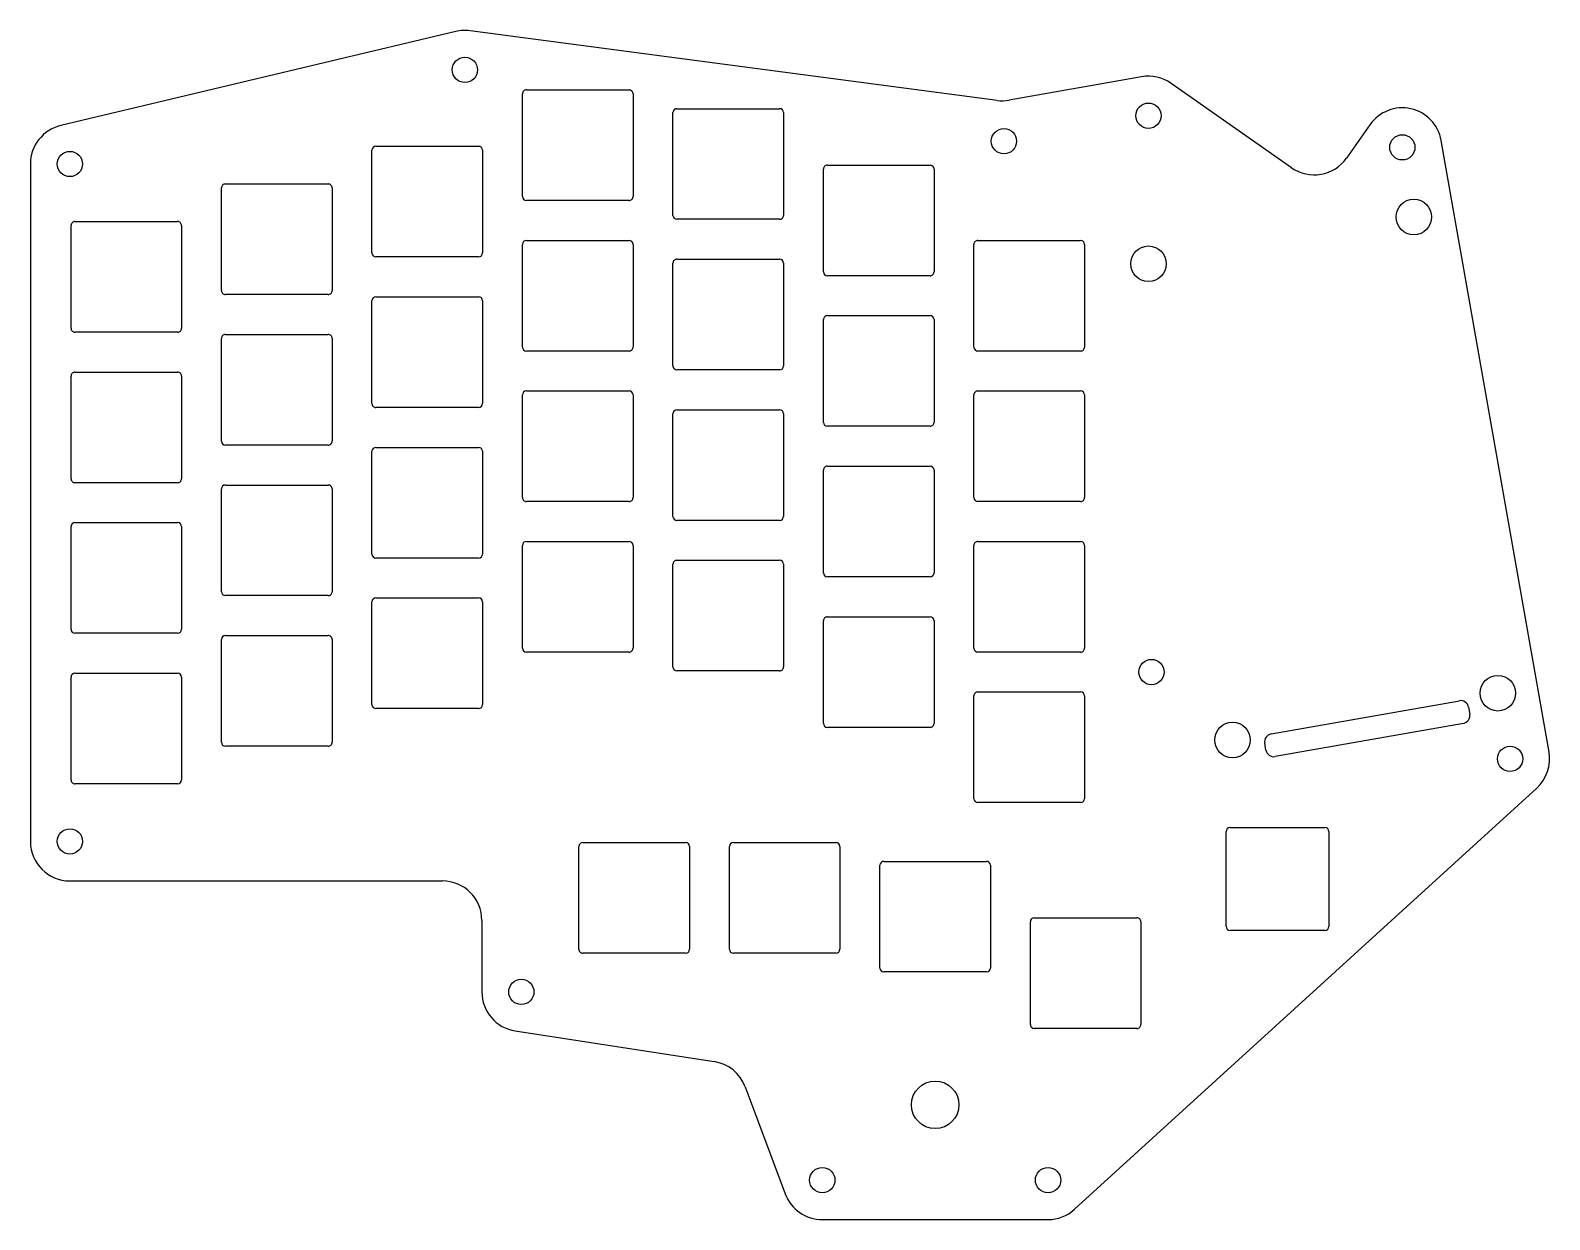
# Model space of a CAD drawing. Header units: metres. Extents: x -0.012 to 0.18, y -0.119 to 0.031.
import ezdxf

# ---------------------------------------------------------------- set-up
doc = ezdxf.new("R2010")
doc.units = ezdxf.units.M

msp = doc.modelspace()

# ---------------------------------------------------------------- linework, layer by layer
for p, q in [((0.041704397363469814, 0.03105778107342684), (-0.008301852636530202, 0.019151531073426833)), ((0.11022766423319853, 0.022331078410233744), (0.04351783502368041, 0.03115061755993519)), ((0.12852429923705236, 0.0253214500720165), (0.11175124014521357, 0.022363907205107898)), ((0.05015000000000001, 0.01016875), (0.05015000000000001, 0.02316875)), ((0.05065000000000001, 0.02366875), (0.06365000000000001, 0.02366875)), ((0.06415000000000001, 0.02316875), (0.06415000000000001, 0.01016875)), ((0.14751677393615475, 0.01381055911218789), (0.13226042230714222, 0.024493171528400425)), ((0.0697, 0.0212875), (0.08270000000000001, 0.0212875)), ((0.0692, 0.007787500000000002), (0.0692, 0.0207875)), ((0.08320000000000001, 0.0207875), (0.08320000000000001, 0.007787500000000003)), ((0.15743673380040377, 0.01926049604117136), (0.15448041633935494, 0.015038437151877573)), ((0.031100000000000003, 0.0030250000000000008), (0.031100000000000003, 0.016025)), ((0.0316, 0.016525), (0.0446, 0.016525)), ((0.0451, 0.016025), (0.0451, 0.003025)), ((0.1801020236481992, -0.06012656949363981), (0.16645653278690972, 0.01726085474775075)), ((-0.01214375, 0.0142875), (-0.01214375, -0.0714375)), ((0.08825, 0.0006437500000000011), (0.08825, 0.01364375)), ((0.08875, 0.014143749999999993), (0.10175000000000001, 0.01414375)), ((0.10225000000000001, 0.01364375), (0.10225000000000001, 0.000643750000000002)), ((0.012550000000000002, 0.011762500000000002), (0.02555, 0.0117625)), ((0.012050000000000002, -0.0017374999999999995), (0.012050000000000002, 0.0112625)), ((0.02605, 0.0112625), (0.02605, -0.0017374999999999995)), ((0.06365000000000001, 0.009668750000000007), (0.05065000000000001, 0.00966875)), ((-0.007, -0.0065), (-0.007, 0.0065)), ((-0.0065, 0.007), (0.0065, 0.007)), ((0.007, 0.0065), (0.007, -0.0065)), ((0.08270000000000001, 0.0072875000000000014), (0.0697, 0.0072875000000000014)), ((0.05015000000000001, -0.00888125), (0.05015000000000001, 0.004118749999999999)), ((0.05065000000000001, 0.004618749999999998), (0.06365000000000001, 0.00461875)), ((0.06415000000000001, 0.004118749999999999), (0.06415000000000001, -0.00888125)), ((0.1073, -0.00888125), (0.1073, 0.004118749999999999)), ((0.1078, 0.004618749999999992), (0.12080000000000002, 0.00461875)), ((0.12130000000000002, 0.004118749999999999), (0.12130000000000002, -0.00888125)), ((0.0446, 0.0025250000000000016), (0.0316, 0.0025250000000000003)), ((0.0697, 0.0022375000000000003), (0.08270000000000001, 0.0022375)), ((0.0692, -0.0112625), (0.0692, 0.0017374999999999995)), ((0.08320000000000001, 0.0017374999999999995), (0.08320000000000001, -0.0112625)), ((0.10175000000000001, 0.00014375000000000824), (0.08875, 0.00014375000000000065)), ((0.02555, -0.0022375), (0.012550000000000002, -0.0022375)), ((0.031100000000000006, -0.016025), (0.031100000000000003, -0.003025)), ((0.0316, -0.0025250000000000016), (0.0446, -0.0025250000000000003)), ((0.0451, -0.0030250000000000008), (0.0451, -0.016025)), ((0.08825, -0.01840625), (0.08825, -0.005406250000000001)), ((0.08875, -0.004906250000000008), (0.10175000000000001, -0.00490625)), ((0.10225000000000001, -0.0054062500000000005), (0.10225000000000001, -0.01840625)), ((0.0065, -0.007), (-0.0065, -0.007)), ((0.012550000000000002, -0.007287500000000001), (0.02555, -0.0072875000000000014)), ((0.012050000000000002, -0.0207875), (0.012050000000000002, -0.007787500000000003)), ((0.02605, -0.007787500000000002), (0.02605, -0.0207875)), ((0.06365000000000001, -0.009381249999999994), (0.05065000000000001, -0.00938125)), ((0.12080000000000002, -0.009381249999999994), (0.1078, -0.00938125)), ((-0.007, -0.02555), (-0.007000000000000001, -0.012550000000000002)), ((-0.0065, -0.012050000000000002), (0.0065, -0.012050000000000002)), ((0.007000000000000001, -0.012550000000000002), (0.007, -0.02555)), ((0.08270000000000001, -0.0117625), (0.0697, -0.0117625)), ((0.05015000000000001, -0.02793125), (0.05015000000000001, -0.014931250000000004)), ((0.05065000000000001, -0.014431250000000005), (0.06365000000000001, -0.014431250000000003)), ((0.06415000000000001, -0.014931250000000004), (0.06415000000000001, -0.02793125)), ((0.1073, -0.02793125), (0.1073, -0.014931250000000004)), ((0.1078, -0.01443125000000001), (0.12080000000000002, -0.014431250000000003)), ((0.12130000000000002, -0.014931250000000004), (0.12130000000000002, -0.02793125)), ((0.0446, -0.016525), (0.0316, -0.016525)), ((0.0697, -0.0168125), (0.08270000000000001, -0.0168125)), ((0.0692, -0.0303125), (0.0692, -0.0173125)), ((0.08320000000000001, -0.0173125), (0.08320000000000001, -0.0303125)), ((0.10175000000000001, -0.018906249999999993), (0.08875, -0.01890625)), ((0.02555, -0.021287499999999997), (0.012550000000000002, -0.0212875)), ((0.031100000000000003, -0.035075), (0.031100000000000003, -0.022075000000000004)), ((0.0316, -0.021575000000000004), (0.0446, -0.021575000000000004)), ((0.0451, -0.022075000000000004), (0.0451, -0.035075)), ((0.08825, -0.03745625), (0.08825, -0.024456250000000002)), ((0.08875, -0.02395625000000001), (0.10175000000000001, -0.023956250000000002)), ((0.10225000000000001, -0.024456250000000002), (0.10225000000000001, -0.03745625)), ((0.0065, -0.02605), (-0.0065, -0.02605)), ((0.012050000000000003, -0.0398375), (0.012050000000000002, -0.0268375)), ((0.012550000000000002, -0.0263375), (0.02555, -0.0263375)), ((0.02605, -0.0268375), (0.02605, -0.0398375)), ((0.06365000000000001, -0.028431249999999995), (0.05065000000000001, -0.02843125)), ((0.12080000000000002, -0.028431249999999995), (0.1078, -0.02843125)), ((-0.006999999999999998, -0.0446), (-0.006999999999999998, -0.0316)), ((-0.0065, -0.031100000000000003), (0.0065, -0.031100000000000003)), ((0.006999999999999998, -0.0316), (0.007, -0.0446)), ((0.08270000000000001, -0.0308125), (0.0697, -0.0308125)), ((0.05015000000000001, -0.04698125), (0.05015000000000001, -0.033981250000000005)), ((0.05065000000000001, -0.033481250000000004), (0.06365000000000001, -0.033481250000000004)), ((0.06415000000000001, -0.033981250000000005), (0.06415000000000001, -0.04698125)), ((0.1073, -0.04698125), (0.1073, -0.033981250000000005)), ((0.1078, -0.03348125000000001), (0.12080000000000002, -0.033481250000000004)), ((0.12130000000000002, -0.033981250000000005), (0.12130000000000002, -0.04698125)), ((0.0446, -0.035575), (0.0316, -0.035575)), ((0.0692, -0.049362500000000004), (0.0692, -0.036362500000000006)), ((0.0697, -0.0358625), (0.08270000000000001, -0.035862500000000005)), ((0.08320000000000001, -0.036362500000000006), (0.08320000000000001, -0.049362500000000004)), ((0.10175000000000001, -0.03795625), (0.08875, -0.037956250000000004)), ((0.02555, -0.0403375), (0.012550000000000002, -0.0403375)), ((0.031100000000000003, -0.054125), (0.031100000000000003, -0.041125)), ((0.0316, -0.040625), (0.0446, -0.040625)), ((0.0451, -0.041125), (0.0451, -0.054125)), ((0.08825, -0.05650625), (0.08825, -0.04350625)), ((0.08875, -0.04300625000000001), (0.10175000000000001, -0.04300625)), ((0.10225000000000001, -0.04350625), (0.10225000000000001, -0.05650625)), ((0.0065, -0.0451), (-0.0065, -0.0451)), ((0.012050000000000003, -0.0588875), (0.012050000000000003, -0.045887500000000005)), ((0.012550000000000002, -0.045387500000000004), (0.02555, -0.045387500000000004)), ((0.02605, -0.045887500000000005), (0.02605, -0.0588875)), ((0.06365000000000001, -0.047481249999999996), (0.05065000000000001, -0.04748125)), ((0.12080000000000002, -0.047481249999999996), (0.1078, -0.04748125)), ((0.08270000000000001, -0.04986250000000001), (0.0697, -0.049862500000000004)), ((-0.006999999999999992, -0.06365000000000001), (-0.006999999999999998, -0.05065000000000001)), ((-0.0065, -0.05015000000000001), (0.0065, -0.05015000000000001)), ((0.006999999999999998, -0.05065000000000001), (0.007, -0.06365000000000001)), ((0.10729999999999999, -0.06603125), (0.1073, -0.05303125)), ((0.1078, -0.05253125000000001), (0.12080000000000002, -0.05253125)), ((0.12130000000000002, -0.05303125), (0.12130000000000002, -0.06603125)), ((0.14492636653428184, -0.05784460000562788), (0.16875871415717728, -0.05364231410608817)), ((0.0446, -0.054625), (0.0316, -0.054625)), ((0.16991717008785642, -0.054453473681433454), (0.17007345344775665, -0.05533980065914444)), ((0.10175000000000001, -0.057006249999999994), (0.08875, -0.05700625)), ((0.16926229387241137, -0.056498256589823576), (0.14542994624951594, -0.06070054248936329)), ((0.02555, -0.0593875), (0.012550000000000002, -0.0593875)), ((0.1442714903188368, -0.059889382914018005), (0.14411520695893656, -0.059003055936307024)), ((0.0065, -0.06415000000000001), (-0.0065, -0.06415000000000001)), ((0.12004898182067007, -0.11799572487937704), (0.1785457167038082, -0.0646905352613515)), ((0.12080000000000002, -0.06653125), (0.1078, -0.06653125)), ((0.1392325, -0.08220000000000001), (0.1392325, -0.0702)), ((0.1397325, -0.0697), (0.15173250000000002, -0.0697)), ((0.15223250000000002, -0.0702), (0.15223250000000002, -0.08220000000000001)), ((0.057293750000000004, -0.08508125), (0.057293750000000004, -0.07208124999999999)), ((0.05779375, -0.07158124999999999), (0.07079375, -0.07158124999999999)), ((0.07129375, -0.07208124999999999), (0.07129375, -0.08508125)), ((0.07634374999999999, -0.08508125), (0.07634374999999999, -0.07208124999999999)), ((0.07684374999999999, -0.07158124999999999), (0.08984375, -0.07158124999999999)), ((0.09034375, -0.07208124999999999), (0.09034375, -0.08508125)), ((0.09539374999999999, -0.08746250000000001), (0.09539374999999999, -0.0744625)), ((0.09589374999999999, -0.0739625), (0.10889375, -0.0739625)), ((0.10939375, -0.0744625), (0.10939375, -0.08746250000000001)), ((-0.00714375, -0.0764375), (0.04000625000000001, -0.0764375)), ((0.04500625, -0.0814375), (0.045006250000000005, -0.09048749999999998)), ((0.11444375, -0.09460625), (0.11444375, -0.08160624999999999)), ((0.11494375, -0.08110624999999998), (0.12794375, -0.08110624999999999)), ((0.12844375, -0.08160624999999999), (0.12844375, -0.09460625)), ((0.15173250000000002, -0.08270000000000001), (0.1397325, -0.08270000000000001)), ((0.07079375, -0.08558125000000001), (0.05779375, -0.08558125)), ((0.08984375, -0.08558125), (0.07684374999999999, -0.08558125)), ((0.10889375, -0.08796250000000001), (0.09589374999999999, -0.08796250000000001)), ((0.049245964078730296, -0.09542935848825308), (0.07441531557685847, -0.09930156641104204)), ((0.12794375, -0.09510625), (0.11494375, -0.09510625)), ((0.078336675543434, -0.10248780769135318), (0.0834246041121548, -0.116055617207942)), ((0.08810625, -0.11930000000000002), (0.11668125, -0.11930000000000002))]:
    msp.add_line(p, q)
for centre, radius in [((0.042862500000000005, 0.026193750000000002), 0.0016), ((0.129392540125387, 0.020397411306955462), 0.0016), ((0.11110096712287651, 0.017172113467014315), 0.0016), ((0.1615324940218487, 0.016392613859416094), 0.0016), ((-0.007143750000000001, 0.014287500000000002), 0.0016), ((0.1629893984516561, 0.007583015057829989), 0.00225), ((0.1294074540739398, 0.001661612199387666), 0.00225), ((0.12977812500000002, -0.05000625), 0.0016), ((0.17361666692487224, -0.05268721942651715), 0.00225), ((0.14003472254715593, -0.05860862228495947), 0.00225), ((0.17517798488313815, -0.060994810381974476), 0.0016), ((-0.007143750000000001, -0.0714375), 0.0016), ((0.05000625, -0.0904875), 0.0016), ((0.10239374999999999, -0.10477500000000001), 0.003), ((0.08810625, -0.11430000000000001), 0.0016), ((0.11668125, -0.11430000000000001), 0.0016)]:
    msp.add_circle(centre, radius)
for centre, radius, start, end in [((0.04286250000000002, 0.026193749999999846), 0.005000000000000155, 82.46874522213042, 103.39249775375076), ((0.129392540125387, 0.02039741130695548), 0.004999999999999978, 55.0000000000001, 99.99999999999999), ((0.05065000000000001, 0.023168750000000002), 0.0004999999999999986, 89.99999999999999, 180.0000000000004), ((0.06365000000000001, 0.02316874999999999), 0.0005000000000000036, 7.958078640513122e-13, 90), ((0.0697, 0.0207875), 0.0005000000000000006, 90, 180), ((0.0827, 0.020787499999999993), 0.0005000000000000116, 7.958078640513122e-13, 89.99999999999841), ((0.11088299925687889, 0.027287945970169043), 0.005000000000000107, 262.46874522213074, 280.00000000000006), ((0.1615324940218487, 0.0163926138594161), 0.004999999999999989, 9.99999999999995, 144.99999999999952), ((-0.007143750000000004, 0.014287500000000003), 0.004999999999999996, 103.39249775375112, 180.00000000000006), ((0.03160000000000001, 0.016024999999999994), 0.0005000000000000076, 90.0000000000008, 179.9999999999992), ((0.0446, 0.016025000000000005), 0.0004999999999999986, -3.979039320256561e-13, 90), ((0.08874999999999998, 0.01364375), 0.0004999999999999926, 89.99999999999841, 180), ((0.10175000000000001, 0.013643749999999994), 0.0005000000000000027, 6.252776074688882e-13, 90), ((0.15038465611791002, 0.017906319333632785), 0.004999999999999966, 234.99999999999926, 324.9999999999999), ((0.012550000000000002, 0.011262500000000002), 0.0004999999999999996, 90, 180.0000000000002), ((0.025550000000000003, 0.011262500000000005), 0.000499999999999996, -5.968558980384842e-13, 90.0000000000004), ((0.05065000000000001, 0.010168750000000004), 0.0005000000000000021, 180.0000000000004, 270), ((0.06365000000000003, 0.01016875), 0.0004999999999999926, 269.9999999999984, 360), ((0.06970000000000001, 0.00778750000000001), 0.0005000000000000118, 180.00000000000088, 269.9999999999984), ((0.08270000000000001, 0.007787500000000002), 0.0005000000000000006, -90, 1.1368683772161603e-13), ((-0.006500000000000001, 0.006500000000000001), 0.0004999999999999996, 89.9999999999999, 180.00000000000009), ((0.006500000000000001, 0.006500000000000001), 0.0004999999999999996, -1.1368683772161603e-13, 90.0000000000001), ((0.05065000000000001, 0.0041187499999999965), 0.0005000000000000016, 90, 179.99999999999972), ((0.06365000000000001, 0.0041187499999999905), 0.0005000000000000042, 9.947598300641403e-13, 90), ((0.10779999999999999, 0.00411875), 0.0004999999999999921, 89.99999999999841, 180.00000000000009), ((0.12080000000000002, 0.0041187499999999905), 0.0005000000000000042, 9.947598300641403e-13, 90), ((0.0316, 0.0030250000000000034), 0.0005000000000000016, 180.00000000000028, 270), ((0.0446, 0.0030250000000000034), 0.0005000000000000016, 270, 359.9999999999996), ((0.0697, 0.0017375), 0.0005000000000000003, 90, 180.00000000000006), ((0.0827, 0.0017374999999999925), 0.0005000000000000114, 7.958078640513122e-13, 89.99999999999841), ((0.08875, 0.000643750000000008), 0.0005000000000000035, 180.0000000000008, 270), ((0.10175000000000002, 0.0006437500000000006), 0.0004999999999999923, -90.00000000000165, 1.4210854715202004e-13), ((0.012550000000000002, -0.0017375), 0.0005000000000000003, 179.99999999999994, 270), ((0.025550000000000003, -0.001737500000000003), 0.000499999999999997, -90.0000000000004, 3.979039320256561e-13), ((0.0316, -0.0030250000000000034), 0.0005000000000000016, 90, 179.99999999999972), ((0.0446, -0.0030250000000000034), 0.0005000000000000016, 3.126388037344441e-13, 90), ((0.08874999999999998, -0.00540625), 0.0004999999999999921, 89.99999999999841, 180.00000000000009), ((0.10175000000000001, -0.005406250000000008), 0.0005000000000000039, 8.810729923425242e-13, 90), ((-0.006500000000000001, -0.006500000000000001), 0.0004999999999999996, 179.9999999999999, 270.0000000000001), ((0.006500000000000001, -0.006500000000000001), 0.0004999999999999996, -90.00000000000011, 1.1368683772161603e-13), ((0.012550000000000002, -0.007787500000000001), 0.0005, 90, 180.00000000000009), ((0.025550000000000003, -0.007787499999999998), 0.000499999999999997, -3.979039320256561e-13, 90.0000000000004), ((0.05065000000000001, -0.008881249999999997), 0.0005000000000000021, 180.0000000000004, 270), ((0.06365000000000003, -0.00888125), 0.0004999999999999926, 269.9999999999984, 360), ((0.1078, -0.008881249999999995), 0.0005000000000000027, 180.0000000000006, 270), ((0.12080000000000003, -0.00888125), 0.0004999999999999926, 269.9999999999984, 360), ((0.06970000000000001, -0.011262499999999991), 0.0005000000000000122, 180.000000000001, 269.9999999999984), ((0.08270000000000001, -0.0112625), 0.0005000000000000006, 270, 360), ((-0.006500000000000001, -0.012550000000000002), 0.0005, 89.9999999999999, 180), ((0.006500000000000001, -0.012550000000000002), 0.0005, 0, 90.0000000000001), ((0.05065000000000001, -0.014931250000000007), 0.0005000000000000021, 90, 179.9999999999996), ((0.06365000000000001, -0.014931250000000009), 0.0005000000000000027, 6.252776074688882e-13, 90), ((0.10779999999999999, -0.014931250000000004), 0.0004999999999999926, 89.99999999999841, 180), ((0.12080000000000002, -0.014931250000000009), 0.0005000000000000027, 6.252776074688882e-13, 90), ((0.0316, -0.016025000000000005), 0.0004999999999999986, 179.9999999999996, 270), ((0.044599999999999994, -0.016024999999999994), 0.0005000000000000076, 270.0000000000008, 359.9999999999992), ((0.0697, -0.0173125), 0.0005000000000000006, 90, 180), ((0.0827, -0.01731250000000001), 0.0005000000000000116, 7.958078640513122e-13, 89.99999999999841), ((0.08875, -0.018406249999999992), 0.0005000000000000036, 180.0000000000008, 270), ((0.10175000000000002, -0.01840625), 0.0004999999999999926, 269.9999999999984, 360), ((0.012550000000000006, -0.020787499999999997), 0.000500000000000004, 180.0000000000004, 269.9999999999996), ((0.025550000000000003, -0.0207875), 0.0004999999999999986, 269.9999999999996, 360), ((0.03160000000000001, -0.02207500000000001), 0.0005000000000000076, 90.0000000000008, 179.9999999999992), ((0.044599999999999994, -0.02207500000000001), 0.0005000000000000076, 7.958078640513122e-13, 89.9999999999992), ((0.08874999999999998, -0.02445625), 0.0004999999999999906, 89.9999999999984, 180.0000000000004), ((0.10175000000000001, -0.02445625000000001), 0.0005000000000000036, 7.958078640513122e-13, 90), ((-0.006500000000000003, -0.025550000000000003), 0.000499999999999997, 179.9999999999996, 270.0000000000004), ((0.006500000000000003, -0.025550000000000003), 0.000499999999999997, -90.0000000000004, 3.979039320256561e-13), ((0.012550000000000006, -0.026837500000000004), 0.000500000000000004, 90.0000000000004, 179.9999999999996), ((0.025550000000000003, -0.0268375), 0.0004999999999999986, 0, 90.0000000000004), ((0.05065000000000001, -0.027931250000000005), 0.0004999999999999986, 179.9999999999996, 270), ((0.06365000000000003, -0.027931250000000005), 0.0004999999999999906, -90.00000000000159, 3.979039320256561e-13), ((0.1078, -0.027931249999999994), 0.0005000000000000036, 180.0000000000008, 270), ((0.12080000000000003, -0.027931250000000005), 0.0004999999999999906, -90.00000000000159, 3.979039320256561e-13), ((0.06970000000000001, -0.030312499999999992), 0.0005000000000000116, 180.0000000000008, 269.9999999999984), ((0.08270000000000001, -0.0303125), 0.0005000000000000006, 270, 360), ((-0.006499999999999997, -0.0316), 0.0005000000000000016, 90.0000000000003, 180), ((0.006499999999999997, -0.0316), 0.0005000000000000016, 0, 89.9999999999997), ((0.050650000000000014, -0.03398125000000001), 0.0005000000000000076, 90.0000000000008, 179.9999999999992), ((0.06365000000000001, -0.03398125000000001), 0.0005000000000000036, 7.958078640513122e-13, 90), ((0.10779999999999999, -0.03398125), 0.0004999999999999895, 89.99999999999841, 180.0000000000008), ((0.12080000000000002, -0.03398125000000001), 0.0005000000000000036, 7.958078640513122e-13, 90), ((0.03160000000000001, -0.035074999999999995), 0.0005000000000000076, 180.0000000000008, 269.9999999999992), ((0.044599999999999994, -0.035074999999999995), 0.0005000000000000076, 270.0000000000008, 359.9999999999992), ((0.0697, -0.0363625), 0.0004999999999999974, 89.99999999999999, 180.0000000000008), ((0.0827, -0.03636250000000001), 0.0005000000000000116, 7.958078640513122e-13, 89.99999999999841), ((0.08875, -0.037456249999999996), 0.0005000000000000036, 180.0000000000008, 270), ((0.10175000000000001, -0.037456249999999996), 0.0005000000000000036, 270, 359.9999999999992), ((0.012550000000000006, -0.0398375), 0.0005000000000000021, 180, 269.9999999999996), ((0.025550000000000003, -0.0398375), 0.0004999999999999986, 269.9999999999996, 360), ((0.03160000000000001, -0.04112500000000001), 0.0005000000000000076, 90.0000000000008, 179.9999999999992), ((0.044599999999999994, -0.04112500000000001), 0.0005000000000000076, 7.958078640513122e-13, 89.9999999999992), ((0.08874999999999998, -0.04350625), 0.0004999999999999934, 89.99999999999841, 180), ((0.10175000000000001, -0.04350625000000001), 0.0005000000000000036, 7.958078640513122e-13, 90), ((-0.006499999999999997, -0.0446), 0.0005000000000000016, 180, 269.9999999999997), ((0.006499999999999997, -0.0446), 0.0005000000000000016, 270.0000000000003, 360), ((0.012550000000000006, -0.045887500000000005), 0.0005000000000000021, 90.0000000000004, 180), ((0.025550000000000003, -0.045887500000000005), 0.0004999999999999986, 0, 90.0000000000004), ((0.050650000000000014, -0.046981249999999995), 0.0005000000000000076, 180.0000000000008, 269.9999999999992), ((0.06365000000000003, -0.04698125000000001), 0.0004999999999999895, -90.00000000000165, 7.958078640513122e-13), ((0.1078, -0.046981249999999995), 0.0005000000000000036, 180.0000000000008, 270), ((0.12080000000000003, -0.04698125000000001), 0.0004999999999999895, -90.00000000000165, 7.958078640513122e-13), ((0.06970000000000001, -0.0493625), 0.0005000000000000116, 180.0000000000008, 269.9999999999984), ((0.08270000000000001, -0.04936250000000001), 0.0004999999999999974, -90, 7.958078640513122e-13), ((-0.006499999999999997, -0.05065000000000001), 0.0005000000000000016, 90.0000000000003, 180), ((0.006499999999999997, -0.05065000000000001), 0.0005000000000000016, 0, 89.9999999999997), ((0.10779999999999999, -0.053031249999999995), 0.0004999999999999895, 89.99999999999841, 180.0000000000008), ((0.12080000000000002, -0.05303125000000001), 0.0005000000000000036, 7.958078640513122e-13, 90), ((0.1689323623348442, -0.05462712185910038), 0.0009999999999999994, 10, 100.00000000000009), ((0.03160000000000001, -0.05412499999999999), 0.0005000000000000076, 180.0000000000008, 269.9999999999992), ((0.044599999999999994, -0.05412499999999999), 0.0005000000000000076, 270.0000000000008, 359.9999999999992), ((0.16908864569474444, -0.05551344883681136), 0.0010000000000000015, -79.99999999999983, 10), ((0.08875, -0.056506249999999994), 0.0005000000000000036, 180.0000000000008, 270), ((0.10175000000000002, -0.05650625), 0.0004999999999999934, 269.9999999999984, 360), ((0.012550000000000006, -0.0588875), 0.0005000000000000021, 180, 269.9999999999996), ((0.025550000000000003, -0.0588875), 0.0004999999999999986, 269.9999999999996, 360), ((0.14510001471194878, -0.058829407758640095), 0.0009999999999999994, 99.9999999999999, 190), ((0.145256298071849, -0.05971573473635107), 0.0010000000000000015, 190, 279.99999999999983), ((0.17517798488313804, -0.06099481038197443), 0.0050000000000001, -47.658631483246616, 9.999999999999435), ((-0.006500000000000001, -0.06365000000000003), 0.0004999999999999921, 179.9999999999984, 270.0000000000001), ((0.006499999999999992, -0.06365000000000001), 0.0005000000000000039, 270.0000000000009, 360), ((0.1078, -0.06603124999999999), 0.0005000000000000076, 180.0000000000016, 270), ((0.12080000000000002, -0.06603124999999999), 0.0005000000000000076, 270, 359.9999999999984), ((0.13973250000000006, -0.07020000000000005), 0.0005000000000000595, 90.00000000000637, 179.99999999999363), ((0.15173249999999996, -0.07020000000000005), 0.0005000000000000595, 6.366462912410498e-12, 89.99999999999363), ((-0.007143749999999994, -0.0714375), 0.005000000000000005, -180, -90.00000000000006), ((0.057793750000000005, -0.07208124999999999), 0.0005000000000000036, 90.0000000000008, 180), ((0.07079374999999999, -0.07208124999999999), 0.0005000000000000076, 0, 89.99999999999841), ((0.07684374999999999, -0.07208124999999999), 0.0004999999999999997, 90, 180), ((0.08984375, -0.07208124999999999), 0.0004999999999999997, 0, 90), ((0.09589375, -0.07446250000000001), 0.0005000000000000155, 90.00000000000159, 179.9999999999984), ((0.10889374999999998, -0.07446250000000001), 0.0005000000000000155, 1.5916157281026244e-12, 89.99999999999841), ((0.04000625000000001, -0.0814375), 0.004999999999999994, 0, 90), ((0.11494375000000001, -0.08160624999999999), 0.0005000000000000076, 90.00000000000159, 180), ((0.12794375000000002, -0.08160624999999996), 0.0004999999999999714, -3.183231456205249e-12, 90.00000000000318), ((0.13973250000000006, -0.08219999999999995), 0.0005000000000000595, 180.00000000000637, 269.99999999999363), ((0.15173249999999996, -0.08219999999999995), 0.0005000000000000595, 270.00000000000637, 359.99999999999363), ((0.05779375, -0.08508125000000001), 0.0004999999999999934, 179.9999999999984, 270), ((0.07079374999999999, -0.08508125), 0.0005000000000000076, 270.0000000000016, 360), ((0.07684374999999999, -0.08508125), 0.0004999999999999997, 180, 270), ((0.08984375, -0.08508125), 0.0004999999999999997, 270, 360), ((0.09589375, -0.0874625), 0.0005000000000000155, 180.0000000000016, 269.9999999999984), ((0.10889374999999998, -0.0874625), 0.0005000000000000155, 270.0000000000016, 359.9999999999984), ((0.05000625000000002, -0.09048749999999998), 0.005000000000000017, -180, -98.74616226255542), ((0.11494375000000001, -0.09460625), 0.0005000000000000076, 180, 269.9999999999984), ((0.12794375000000002, -0.09460625000000003), 0.0004999999999999714, -90.00000000000313, 3.183231456205249e-12), ((0.07365502965558876, -0.10424342489929514), 0.005000000000000015, 20.556045219583353, 81.25383773744474), ((0.08810625, -0.11430000000000004), 0.004999999999999977, -159.44395478041645, -90), ((0.11668125, -0.11429999999999998), 0.005000000000000031, -90, -47.65863148324715)]:
    msp.add_arc(centre, radius, start, end)

doc.saveas('drawing.dxf')
